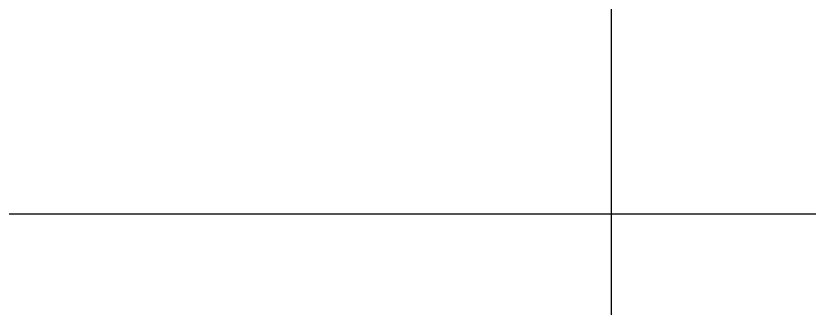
# Model space of a CAD drawing. Header units: millimetres. Extents: x 736950 to 738835, y 8500595 to 8502131.
# Drawn here: x 737606.9 to 737730.9, y 8501085.2 to 8501131 of the extents above; entities that cross this region are included whole.
import ezdxf

# ---------------------------------------------------------------- set-up
doc = ezdxf.new("R2010")
doc.units = ezdxf.units.MM
doc.layers.add('Cuadricula Coordenadas', color=5, linetype='Continuous')

msp = doc.modelspace()

# ---------------------------------------------------------------- linework, layer by layer
at = {"layer": 'Cuadricula Coordenadas', "color": 8}
for p, q in [((737700, 8500595.507225098), (737700, 8502130.641312933)), ((736950.2264744169, 8501100), (738552.8979275209, 8501100))]:
    msp.add_line(p, q, dxfattribs=at)

doc.saveas('drawing.dxf')
